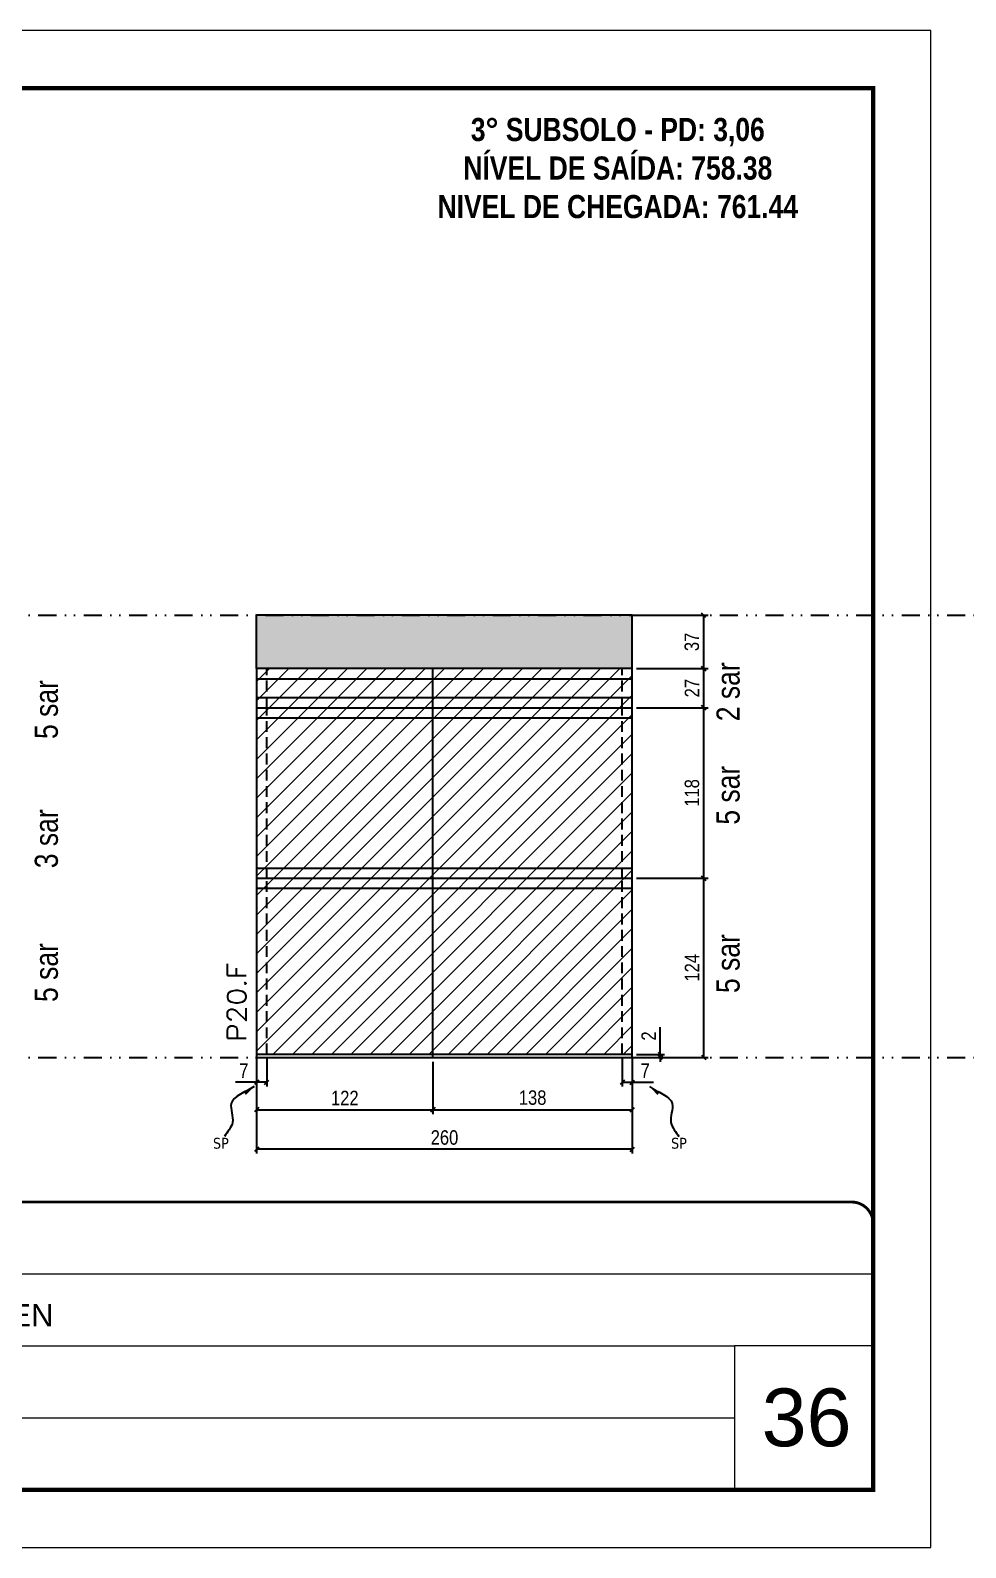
# Model space of a CAD drawing. Header units: millimetres. Extents: x 13777 to 27878, y -21631 to 6985.
# Drawn here: x 20030 to 20677, y -3254 to -2204 of the extents above; entities that cross this region are included whole.
import ezdxf

# ---------------------------------------------------------------- set-up
doc = ezdxf.new("R2010")
doc.units = ezdxf.units.MM
for name, pattern in [('CONTINUO', [0]), ('DASHED', [0.75, 0.5, -0.25]), ('DIVIDE2', [0.625, 0.25, -0.125, 0, -0.125, 0, -0.125]), ('HIDDEN', [0.375, 0.25, -0.125])]:
    doc.linetypes.add(name, pattern=pattern)
for name, color, linetype, lineweight in [('CARIMBO', 255, 'Continuous', 9), ('Folhas', 255, 'Continuous', 9), ('Hachura', 251, 'Continuous', 9), ('SARRAFO DE PRESSAO', 251, 'DASHED', 9), ('Texto Seção', 7, 'Continuous', 15)]:
    doc.layers.add(name, color=color, linetype=linetype, lineweight=lineweight)
for name, color, linetype in [('COTA', 241, 'Continuous'), ('NOMENCLATURA', 7, 'Continuous'), ('Nível', 160, 'Continuous'), ('Painéis', 200, 'Continuous'), ('SARR_2.2x7', 40, 'Continuous'), ('Sarrafo de Pressão', 42, 'HIDDEN'), ('texto', 7, 'Continuous')]:
    doc.layers.add(name, color=color, linetype=linetype)
doc.styles.add('ARIAL', font='arial.ttf')
doc.styles.add('ARIAL_NARROW', font='ARIALN.TTF', dxfattribs={"height": 0.2})
doc.styles.add('COTA TECNICA', font='techl___.ttf', dxfattribs={"height": 10})
doc.styles.add('COTA TECNICA-50', font='techl___.ttf', dxfattribs={"height": 10})
doc.styles.add('REGUA-120', font='ROMANS.shx', dxfattribs={"height": 15})
doc.styles.add('ROMANC', font='techb___.ttf', dxfattribs={"height": 2.5})
doc.styles.get("Standard").update_dxf_attribs({"font": 'arial.ttf'})
doc.styles.add('Tecnologia', font='')
doc.styles.get('Tecnologia').set_extended_font_data('Forgotten Futurist')
doc.dimstyles.new('COTA PAINEL-50', dxfattribs={"dimtxt": 10, "dimasz": 3, "dimexe": 3, "dimexo": 3, "dimgap": 3, "dimtad": 1, "dimdec": 1, "dimzin": 12, "dimdsep": 46, "dimtxsty": 'COTA TECNICA-50', "dimblk1": 'OBLIQUE', "dimblk2": 'OBLIQUE', "dimsah": 1, "dimcen": 0.9, "dimclrd": 4, "dimclre": 4, "dimclrt": 240, "dimadec": 1, "dimazin": 3, "dimtfac": 1, "dimtdec": 1, "dimtmove": 0, "dimatfit": 3, "dimfxl": 1, "dimtolj": 1, "dimtzin": 12, "dimarcsym": 0})
doc.dimstyles.new('PAINEL', dxfattribs={"dimtxt": 10, "dimasz": 3, "dimexe": 3, "dimexo": 3, "dimgap": 3, "dimtad": 1, "dimdec": 1, "dimzin": 12, "dimdsep": 46, "dimtxsty": 'COTA TECNICA', "dimblk1": 'OBLIQUE', "dimblk2": 'OBLIQUE', "dimsah": 1, "dimcen": 0.9, "dimclrd": 4, "dimclre": 4, "dimclrt": 240, "dimadec": 1, "dimazin": 3, "dimtfac": 1, "dimtdec": 1, "dimtmove": 0, "dimatfit": 3, "dimfxl": 1, "dimtolj": 1, "dimtzin": 12, "dimarcsym": 0})
doc.dimstyles.get("Standard").update_dxf_attribs({"dimtxt": 0.18, "dimasz": 0.18, "dimexe": 0.18, "dimexo": 0.0625, "dimgap": 0.09, "dimtad": 0, "dimtih": 1, "dimtoh": 1, "dimdec": 4, "dimzin": 0, "dimdsep": 46, "dimtxsty": 'Standard', "dimcen": 0.09, "dimadec": 0, "dimazin": 0, "dimtfac": 1, "dimtdec": 4, "dimtofl": 0, "dimtmove": 0, "dimatfit": 3, "dimfxl": 1, "dimtolj": 1, "dimtzin": 0, "dimarcsym": 0})

# ---------------------------------------------------------------- blocks, each defined once
blk = doc.blocks.new('9999999999')
at = {"color": 30, "linetype": 'CONTINUO'}
for p, q in [((98564.6, 34230.2), (98564.6, 34429.4)), ((98564.6, 34379.6), (99584, 34379.6)), ((98564.6, 34329.8), (99488, 34329.8)), ((99584, 34329.8), (99488, 34329.8)), ((99488, 34329.8), (99488, 34230.2)), ((98564.6, 34280), (99488, 34280))]:
    blk.add_line(p, q, dxfattribs=at)
at = {"color": 30, "linetype": 'CONTINUO', "const_width": 2}
blk.add_lwpolyline([(99584, 34230.2), (99584, 34414.4, 0.414214), (99569, 34429.4), (98229, 34429.4, 0.414214), (98214, 34414.4), (98214, 34245.2, 0.414214), (98229, 34230.2), (99584, 34230.2)], format="xyb", dxfattribs=at)
at = {"layer": 'Folhas'}
blk.add_lwpolyline([(98139, 34190.2), (99624, 34190.2), (99624, 35240.2), (98139, 35240.2)], close=True, dxfattribs=at)
at = {"layer": 'Folhas', "color": 30, "const_width": 3}
blk.add_lwpolyline([(98214, 34230.2), (99584, 34230.2), (99584, 35200.2), (98214, 35200.2)], close=True, dxfattribs=at)
at = {"color": 7, "linetype": 'Continuous', "ltscale": 5, "style": 'ARIAL'}
for s, height, p in [('SKR', 15.48, (98837.7, 34393.1)), ('LEAF LOEFGREN', 15.483, (98837.7, 34343.3)), ('3° SUBSOLO', 15.48, (98837.7, 34293.5)), ('NOVA SISTEMAS CONSTRUTIVOS', 11.059, (98263.2, 34267.2)), ('PILARES', 15.48, (98837.7, 34243.7))]:
    blk.add_text(s, height=height, dxfattribs=at).set_placement(p)
at = {"layer": 'Folhas', "color": 7, "style": 'Tecnologia', "width": 1.5}
for s, p in [('CLIENTE:', (98573.7, 34397.2)), ('OBRA:', (98573.7, 34347.3)), ('PAVIMENTO:', (98573.7, 34297.5)), ('PROJETO:', (98573.7, 34247.7))]:
    blk.add_text(s, height=14, dxfattribs=at).set_placement(p)
blk = doc.blocks.new('_Oblique')
at = {"color": 0, "linetype": 'ByBlock', "lineweight": -2}
blk.add_line((-0.5, -0.5), (0.5, 0.5), dxfattribs=at)
blk = doc.blocks.new('*D1772')
at = {"layer": 'COTA', "color": 4, "lineweight": -2, "transparency": 16777216}
for p, q in [((20186.8, -2915.6), (20186.8, -2981.2)), ((20446.8, -2915.6), (20446.8, -2981.2)), ((20446.8, -2978.2), (20186.8, -2978.2))]:
    blk.add_line(p, q, dxfattribs=at)
at = {"layer": 'Defpoints', "color": 0, "transparency": 16777216}
for p in [(20186.8, -2912.6), (20446.8, -2912.6), (20186.8, -2978.2)]:
    blk.add_point(p, dxfattribs=at)
at = {"layer": 'COTA', "color": 4, "lineweight": -2, "transparency": 16777216, "xscale": 3, "yscale": 3, "zscale": 3, "rotation": 180}
blk.add_blockref('_Oblique', (20186.8, -2978.2), dxfattribs=at)
at = {"layer": 'COTA', "color": 4, "lineweight": -2, "transparency": 16777216, "xscale": 3, "yscale": 3, "zscale": 3}
blk.add_blockref('_Oblique', (20446.8, -2978.2), dxfattribs=at)
at = {"layer": 'COTA', "color": 240, "transparency": 16777216, "insert": (20316.8, -2970.1), "char_height": 10, "attachment_point": 5, "style": 'COTA TECNICA'}
blk.add_mtext('\\A1;260', dxfattribs=at)
blk = doc.blocks.new('*D1773')
at = {"layer": 'COTA', "color": 4, "lineweight": -2, "transparency": 16777216}
for p, q in [((20439.8, -2915.6), (20439.8, -2934.8)), ((20446.8, -2917.6), (20446.8, -2934.8)), ((20439.8, -2931.8), (20446.8, -2931.8)), ((20446.8, -2931.8), (20461.5, -2931.8))]:
    blk.add_line(p, q, dxfattribs=at)
at = {"layer": 'Defpoints', "color": 0, "transparency": 16777216}
for p in [(20439.8, -2912.6), (20446.8, -2914.6), (20446.8, -2931.8)]:
    blk.add_point(p, dxfattribs=at)
at = {"layer": 'COTA', "color": 4, "lineweight": -2, "transparency": 16777216, "xscale": 3, "yscale": 3, "zscale": 3, "rotation": 180}
blk.add_blockref('_Oblique', (20439.8, -2931.8), dxfattribs=at)
at = {"layer": 'COTA', "color": 4, "lineweight": -2, "transparency": 16777216, "xscale": 3, "yscale": 3, "zscale": 3}
blk.add_blockref('_Oblique', (20446.8, -2931.8), dxfattribs=at)
at = {"layer": 'COTA', "color": 240, "transparency": 16777216, "insert": (20455.7, -2923.8), "char_height": 10, "attachment_point": 5, "style": 'COTA TECNICA-50'}
blk.add_mtext('\\A1;7', dxfattribs=at)
blk = doc.blocks.new('*D1774')
at = {"layer": 'COTA', "color": 4, "lineweight": -2, "transparency": 16777216}
for p, q in [((20186.8, -2917.6), (20186.8, -2934.8)), ((20193.8, -2915.6), (20193.8, -2934.8)), ((20186.8, -2931.8), (20172.1, -2931.8)), ((20193.8, -2931.8), (20186.8, -2931.8))]:
    blk.add_line(p, q, dxfattribs=at)
at = {"layer": 'Defpoints', "color": 0, "transparency": 16777216}
for p in [(20186.8, -2914.6), (20193.8, -2912.6), (20186.8, -2931.8)]:
    blk.add_point(p, dxfattribs=at)
at = {"layer": 'COTA', "color": 4, "lineweight": -2, "transparency": 16777216, "xscale": 3, "yscale": 3, "zscale": 3, "rotation": 180}
blk.add_blockref('_Oblique', (20186.8, -2931.8), dxfattribs=at)
at = {"layer": 'COTA', "color": 4, "lineweight": -2, "transparency": 16777216, "xscale": 3, "yscale": 3, "zscale": 3}
blk.add_blockref('_Oblique', (20193.8, -2931.8), dxfattribs=at)
at = {"layer": 'COTA', "color": 240, "transparency": 16777216, "insert": (20177.9, -2923.8), "char_height": 10, "attachment_point": 5, "style": 'COTA TECNICA-50'}
blk.add_mtext('\\A1;7', dxfattribs=at)
blk = doc.blocks.new('*D1775')
at = {"layer": 'COTA', "color": 4, "lineweight": -2, "transparency": 16777216}
for p, q in [((20466.1, -2912.6), (20466.1, -2893.8)), ((20449.8, -2912.6), (20469.1, -2912.6)), ((20449.8, -2914.6), (20469.1, -2914.6)), ((20466.1, -2914.6), (20466.1, -2912.6)), ((20466.1, -2914.6), (20466.1, -2917.6))]:
    blk.add_line(p, q, dxfattribs=at)
at = {"layer": 'Defpoints', "color": 0, "transparency": 16777216}
for p in [(20446.8, -2912.6), (20446.8, -2914.6), (20466.1, -2914.6)]:
    blk.add_point(p, dxfattribs=at)
at = {"layer": 'COTA', "color": 4, "lineweight": -2, "transparency": 16777216, "xscale": 3, "yscale": 3, "zscale": 3}
for p, rotation in [((20466.1, -2912.6), 270), ((20466.1, -2914.6), 90)]:
    blk.add_blockref('_Oblique', p, dxfattribs=dict(at, rotation=rotation))
at = {"layer": 'COTA', "color": 240, "transparency": 16777216, "insert": (20458.1, -2899.8), "char_height": 10, "attachment_point": 5, "rotation": 90, "style": 'COTA TECNICA-50'}
blk.add_mtext('\\A1;2', dxfattribs=at)
blk = doc.blocks.new('*D1815')
at = {"layer": 'COTA', "color": 4, "lineweight": -2, "transparency": 16777216}
for p, q in [((20449.8, -2608.6), (20499.2, -2608.6)), ((20496.2, -2645.6), (20496.2, -2608.6)), ((20449.8, -2645.6), (20499.2, -2645.6))]:
    blk.add_line(p, q, dxfattribs=at)
at = {"layer": 'Defpoints', "color": 0, "transparency": 16777216}
for p in [(20446.8, -2608.6), (20496.2, -2608.6), (20446.8, -2645.6)]:
    blk.add_point(p, dxfattribs=at)
at = {"layer": 'COTA', "color": 4, "lineweight": -2, "transparency": 16777216, "xscale": 3, "yscale": 3, "zscale": 3}
for p, rotation in [((20496.2, -2608.6), 90), ((20496.2, -2645.6), 270)]:
    blk.add_blockref('_Oblique', p, dxfattribs=dict(at, rotation=rotation))
at = {"layer": 'COTA', "color": 240, "transparency": 16777216, "insert": (20488, -2627.1), "char_height": 10, "attachment_point": 5, "rotation": 90, "style": 'COTA TECNICA-50'}
blk.add_mtext('\\A1;37', dxfattribs=at)
blk = doc.blocks.new('*D1776')
at = {"layer": 'COTA', "color": 4, "lineweight": -2, "transparency": 16777216}
for p, q in [((20449.8, -2672.6), (20499.2, -2672.6)), ((20496.2, -2790.6), (20496.2, -2672.6)), ((20449.8, -2790.6), (20499.2, -2790.6))]:
    blk.add_line(p, q, dxfattribs=at)
at = {"layer": 'Defpoints', "color": 0, "transparency": 16777216}
for p in [(20446.8, -2672.6), (20496.2, -2672.6), (20446.8, -2790.6)]:
    blk.add_point(p, dxfattribs=at)
at = {"layer": 'COTA', "color": 4, "lineweight": -2, "transparency": 16777216, "xscale": 3, "yscale": 3, "zscale": 3}
for p, rotation in [((20496.2, -2672.6), 90), ((20496.2, -2790.6), 270)]:
    blk.add_blockref('_Oblique', p, dxfattribs=dict(at, rotation=rotation))
at = {"layer": 'COTA', "color": 240, "transparency": 16777216, "insert": (20488.1, -2731.6), "char_height": 10, "attachment_point": 5, "rotation": 90, "style": 'COTA TECNICA-50'}
blk.add_mtext('\\A1;118', dxfattribs=at)
blk = doc.blocks.new('*D1777')
at = {"layer": 'COTA', "color": 4, "lineweight": -2, "transparency": 16777216}
for p, q in [((20449.8, -2645.6), (20499.2, -2645.6)), ((20496.2, -2672.6), (20496.2, -2645.6)), ((20449.8, -2672.6), (20499.2, -2672.6))]:
    blk.add_line(p, q, dxfattribs=at)
at = {"layer": 'Defpoints', "color": 0, "transparency": 16777216}
for p in [(20446.8, -2645.6), (20496.2, -2645.6), (20446.8, -2672.6)]:
    blk.add_point(p, dxfattribs=at)
at = {"layer": 'COTA', "color": 4, "lineweight": -2, "transparency": 16777216, "xscale": 3, "yscale": 3, "zscale": 3}
for p, rotation in [((20496.2, -2645.6), 90), ((20496.2, -2672.6), 270)]:
    blk.add_blockref('_Oblique', p, dxfattribs=dict(at, rotation=rotation))
at = {"layer": 'COTA', "color": 240, "transparency": 16777216, "insert": (20488.1, -2659.1), "char_height": 10, "attachment_point": 5, "rotation": 90, "style": 'COTA TECNICA-50'}
blk.add_mtext('\\A1;27', dxfattribs=at)
blk = doc.blocks.new('*D1816')
at = {"layer": 'COTA', "color": 4, "linetype": 'ByBlock', "lineweight": -2, "transparency": 16777216}
for p, q in [((20449.8, -2790.6), (20499.2, -2790.6)), ((20496.2, -2914.6), (20496.2, -2790.6)), ((20449.8, -2914.6), (20499.2, -2914.6))]:
    blk.add_line(p, q, dxfattribs=at)
at = {"layer": 'Defpoints', "color": 0, "linetype": 'ByBlock', "transparency": 16777216}
for p in [(20446.8, -2790.6), (20496.2, -2790.6), (20446.8, -2914.6)]:
    blk.add_point(p, dxfattribs=at)
at = {"layer": 'COTA', "color": 4, "linetype": 'ByBlock', "lineweight": -2, "transparency": 16777216, "xscale": 3, "yscale": 3, "zscale": 3}
for p, rotation in [((20496.2, -2790.6), 90), ((20496.2, -2914.6), 270)]:
    blk.add_blockref('_Oblique', p, dxfattribs=dict(at, rotation=rotation))
at = {"layer": 'COTA', "color": 240, "linetype": 'ByBlock', "transparency": 16777216, "insert": (20488.1, -2852.6), "char_height": 10, "attachment_point": 5, "rotation": 90, "style": 'COTA TECNICA'}
blk.add_mtext('\\A1;124', dxfattribs=at)
blk = doc.blocks.new('*D1817')
at = {"layer": 'COTA', "color": 4, "linetype": 'ByBlock', "lineweight": -2, "transparency": 16777216}
for p, q in [((20449.8, -2790.6), (20499.2, -2790.6)), ((20496.2, -2914.6), (20496.2, -2790.6)), ((20449.8, -2914.6), (20499.2, -2914.6))]:
    blk.add_line(p, q, dxfattribs=at)
at = {"layer": 'Defpoints', "color": 0, "linetype": 'ByBlock', "transparency": 16777216}
for p in [(20446.8, -2790.6), (20496.2, -2790.6), (20446.8, -2914.6)]:
    blk.add_point(p, dxfattribs=at)
at = {"layer": 'COTA', "color": 4, "linetype": 'ByBlock', "lineweight": -2, "transparency": 16777216, "xscale": 3, "yscale": 3, "zscale": 3}
for p, rotation in [((20496.2, -2790.6), 90), ((20496.2, -2914.6), 270)]:
    blk.add_blockref('_Oblique', p, dxfattribs=dict(at, rotation=rotation))
at = {"layer": 'COTA', "color": 240, "linetype": 'ByBlock', "transparency": 16777216, "insert": (20488.1, -2852.6), "char_height": 10, "attachment_point": 5, "rotation": 90, "style": 'COTA TECNICA'}
blk.add_mtext('\\A1;124', dxfattribs=at)
blk = doc.blocks.new('*D1818')
at = {"layer": 'COTA', "color": 4, "lineweight": -2, "transparency": 16777216}
for p, q in [((20308.8, -2917.6), (20308.8, -2953.8)), ((20446.8, -2917.6), (20446.8, -2953.8)), ((20308.8, -2950.8), (20446.8, -2950.8))]:
    blk.add_line(p, q, dxfattribs=at)
at = {"layer": 'Defpoints', "color": 0, "transparency": 16777216}
for p in [(20308.8, -2914.6), (20446.8, -2914.6), (20446.8, -2950.8)]:
    blk.add_point(p, dxfattribs=at)
at = {"layer": 'COTA', "color": 4, "lineweight": -2, "transparency": 16777216, "xscale": 3, "yscale": 3, "zscale": 3, "rotation": 180}
blk.add_blockref('_Oblique', (20308.8, -2950.8), dxfattribs=at)
at = {"layer": 'COTA', "color": 4, "lineweight": -2, "transparency": 16777216, "xscale": 3, "yscale": 3, "zscale": 3}
blk.add_blockref('_Oblique', (20446.8, -2950.8), dxfattribs=at)
at = {"layer": 'COTA', "color": 240, "transparency": 16777216, "insert": (20377.8, -2942.5), "char_height": 10, "attachment_point": 5, "style": 'COTA TECNICA'}
blk.add_mtext('\\A1;138', dxfattribs=at)
blk = doc.blocks.new('*D1819')
at = {"layer": 'COTA', "color": 4, "lineweight": -2, "transparency": 16777216}
for p, q in [((20186.8, -2917.6), (20186.8, -2953.8)), ((20308.8, -2917.6), (20308.8, -2953.8)), ((20186.8, -2950.8), (20308.8, -2950.8))]:
    blk.add_line(p, q, dxfattribs=at)
at = {"layer": 'Defpoints', "color": 0, "transparency": 16777216}
for p in [(20186.8, -2914.6), (20308.8, -2914.6), (20308.8, -2950.8)]:
    blk.add_point(p, dxfattribs=at)
at = {"layer": 'COTA', "color": 4, "lineweight": -2, "transparency": 16777216, "xscale": 3, "yscale": 3, "zscale": 3, "rotation": 180}
blk.add_blockref('_Oblique', (20186.8, -2950.8), dxfattribs=at)
at = {"layer": 'COTA', "color": 4, "lineweight": -2, "transparency": 16777216, "xscale": 3, "yscale": 3, "zscale": 3}
blk.add_blockref('_Oblique', (20308.8, -2950.8), dxfattribs=at)
at = {"layer": 'COTA', "color": 240, "transparency": 16777216, "insert": (20247.8, -2942.7), "char_height": 10, "attachment_point": 5, "style": 'COTA TECNICA'}
blk.add_mtext('\\A1;122', dxfattribs=at)

msp = doc.modelspace()

# ---------------------------------------------------------------- hatches: boundary and pattern name
at = {"layer": 'COTA', "linetype": 'ByBlock'}
h = msp.add_hatch(dxfattribs=at)
h.set_pattern_fill('AR-CONC', color=256, scale=0.03)
h.set_pattern_definition([(50, (14744.7203, -13612.033), (5.46554, -0.4781726), [0.5715, -6.2865]), (355, (14744.7203, -13612.033), (-1.0573026, 5.7317054), [0.4572, -5.0292175]), (100.451445, (14745.176, -13612.073), (4.4082374, 5.2535326), [0.4857003, -5.3427073]), (46.1842, (14744.72, -13610.509), (8.1323712, -1.26127), [0.85725, -9.42975]), (96.63556, (14745.398, -13610.614), (7.122124, 7.4227837), [0.7285507, -8.014068]), (351.18415, (14744.72, -13610.509), (7.122124, 7.422784), [0.685799, -7.543792]), (21, (14745.4823, -13610.89), (4.5484317, -3.067956), [0.5715, -6.2865]), (326, (14745.4823, -13610.89), (1.8540609, 5.525639), [0.4572, -5.0292]), (71.451445, (14745.8613, -13611.1457), (6.4024926, 2.457683), [0.4857003, -5.3426981]), (37.5, (14744.7203, -13612.033), (0.0926581, 2.53665117), [0, -4.96824, 0, -5.1054, 0, -5.04825]), (7.5, (14744.7203, -13612.033), (2.0045899, 3.00541724), [0, -2.91084, 0, -4.85394, 0, -1.92405]), (327.5, (14743.021, -13612.033), (4.06771786, -0.17186232), [0, -1.905, 0, -5.9436, 0, -7.8867]), (317.5, (14742.259, -13612.033), (4.4438754, 0.7627947), [0, -2.4765, 0, -3.94716, 0, -5.6007])])
h.paths.add_polyline_path([(20446.8, -2608.59), (20186.8, -2608.59), (20186.8, -2645.59), (20446.8, -2645.59)])
at = {"layer": 'Hachura', "linetype": 'ByBlock'}
h = msp.add_hatch(dxfattribs=at)
h.set_pattern_fill('ANSI31', color=256, scale=3)
h.set_pattern_definition([(45, (1585, 0), (-6.735192, 6.735192), [])])
h.paths.add_polyline_path([(19351.91, -2912.59), (19370.91, -2912.59), (19370.91, -2672.61), (19351.91, -2672.61)])
h.paths.add_polyline_path([(19569.47, -2672.61), (19545.47, -2672.61), (19545.47, -2912.59), (19569.47, -2912.59)])
h.paths.add_polyline_path([(19974.98, -2730.59), (19974.98, -2672.59), (19940.98, -2672.59), (19940.98, -2608.59), (19744.98, -2608.59), (19744.98, -2730.59)])
h.paths.add_polyline_path([(19744.98, -2730.59), (19744.98, -2790.59), (19974.98, -2790.59), (19974.98, -2730.59)])
h.paths.add_polyline_path([(19744.98, -2790.59), (19744.98, -2912.59), (19974.98, -2912.59), (19974.98, -2790.59)])
h.paths.add_polyline_path([(20186.8, -2912.59), (20308.8, -2912.59), (20308.8, -2790.59), (20186.8, -2790.59)])
h.paths.add_polyline_path([(20308.8, -2912.59), (20446.8, -2912.59), (20446.8, -2790.59), (20308.8, -2790.59)])
h.paths.add_polyline_path([(20446.8, -2790.59), (20446.8, -2672.59), (20308.8, -2672.59), (20308.8, -2790.59)])
h.paths.add_polyline_path([(20308.8, -2672.59), (20186.8, -2672.59), (20186.8, -2790.59), (20308.8, -2790.59)])
h.paths.add_polyline_path([(20186.8, -2645.59), (20186.8, -2672.59), (20308.8, -2672.59), (20308.8, -2645.59)])
h.paths.add_polyline_path([(20308.8, -2645.59), (20308.8, -2672.59), (20446.8, -2672.59), (20446.8, -2645.59)])

# ---------------------------------------------------------------- linework, layer by layer
at = {"layer": 'COTA', "linetype": 'ByBlock'}
for p, q in [((20446.8, -2608.59), (20186.8, -2608.59)), ((20186.8, -2645.59), (20186.8, -2608.59)), ((20446.8, -2645.59), (20446.8, -2608.59))]:
    msp.add_line(p, q, dxfattribs=at)
at = {"layer": 'Nível', "color": 4, "linetype": 'DIVIDE2', "ltscale": 50}
for p, q in [((13777.11, -2608.59), (21531.15, -2608.59)), ((13777.11, -2914.59), (21531.15, -2914.59))]:
    msp.add_line(p, q, dxfattribs=at)
at = {"layer": 'Painéis'}
for p, q in [((20446.8, -2645.59), (20186.8, -2645.59)), ((20186.8, -2645.59), (20186.8, -2912.59)), ((20308.8, -2914.59), (20308.8, -2645.59)), ((20446.8, -2912.59), (20446.8, -2645.59)), ((20186.8, -2672.59), (20446.8, -2672.59)), ((20186.8, -2790.59), (20446.8, -2790.59))]:
    msp.add_line(p, q, dxfattribs=at)
msp.add_lwpolyline([(20446.8, -2912.59), (20186.8, -2912.59), (20186.8, -2914.59), (20446.8, -2914.59)], close=True, dxfattribs=at)
at = {"layer": 'SARR_2.2x7'}
for p, q in [((20186.8, -2652.59), (20446.8, -2652.59)), ((20186.8, -2665.59), (20446.8, -2665.59)), ((20186.8, -2679.59), (20446.8, -2679.59)), ((20186.8, -2783.59), (20446.8, -2783.59)), ((20186.8, -2797.59), (20446.8, -2797.59))]:
    msp.add_line(p, q, dxfattribs=at)
at = {"layer": 'Sarrafo de Pressão', "ltscale": 30}
for p, q in [((20193.8, -2672.59), (20193.8, -2645.59)), ((20439.8, -2672.59), (20439.8, -2645.59)), ((20193.8, -2790.59), (20193.8, -2672.59)), ((20439.8, -2790.59), (20439.8, -2672.59)), ((20193.8, -2912.59), (20193.8, -2790.59)), ((20439.8, -2912.59), (20439.8, -2790.59))]:
    msp.add_line(p, q, dxfattribs=at)

# ---------------------------------------------------------------- block references
at = {"layer": 'SARRAFO DE PRESSAO', "color": 6, "linetype": 'ByBlock'}
msp.add_blockref('9999999999', (-78970.51, -37444.08), dxfattribs=at)

# ---------------------------------------------------------------- texts
at = {"layer": 'CARIMBO', "style": 'ARIAL'}
msp.add_text('36', height=40, dxfattribs=at).set_placement((20536.33, -3183.73))
at = {"layer": 'NOMENCLATURA', "style": 'ARIAL_NARROW'}
for s, p in [('2 sar', (20521.05, -2681.98)), ('5 sar', (20049.22, -2694.27)), ('5 sar', (20521.05, -2753.55)), ('3 sar', (20049.22, -2783.71)), ('5 sar', (20521.05, -2870.07)), ('5 sar', (20049.22, -2876.27))]:
    msp.add_text(s, height=16, rotation=90, dxfattribs=at).set_placement(p)
at = {"layer": 'NOMENCLATURA', "color": 2, "insert": (20436.75, -2237.81), "char_height": 16, "attachment_point": 2, "style": 'ROMANC'}
msp.add_mtext_dynamic_manual_height_columns('\\P3° SUBSOLO - PD: 3,06\\PNÍVEL DE SAÍDA: 758.38\\PNIVEL DE CHEGADA: 761.44', width=300.2766, gutter_width=1, heights=[0], dxfattribs=at)
at = {"layer": 'texto', "color": 0, "char_height": 7.5, "attachment_point": 5}
for insert in [(20162.03, -2974.08), (20479.05, -2974.08)]:
    msp.add_mtext('{\\fTahoma|b0|i0|c0|p34;\\C4;SP}', dxfattribs=dict(at, insert=insert))
at = {"layer": 'Texto Seção', "style": 'REGUA-120', "width": 1.1}
msp.add_text('P20.F', height=13, rotation=90, dxfattribs=at).set_placement((20179.55, -2903.83))

# ---------------------------------------------------------------- dimensions: what is measured, and where the dimension line sits
at = {"layer": 'COTA'}
for base, p1, p2, angle, picture, middle in [((20496.17, -2608.59), (20446.8, -2645.59), (20446.8, -2608.59), 90, '*D1815', (20487.95, -2627.09)), ((20496.17, -2645.59), (20446.8, -2672.59), (20446.8, -2645.59), 90, '*D1777', (20488.1, -2659.09)), ((20496.17, -2672.59), (20446.8, -2790.59), (20446.8, -2672.59), 90, '*D1776', (20488.08, -2731.59)), ((20186.8, -2931.83), (20193.8, -2912.59), (20186.8, -2914.59), 180, '*D1774', (20177.94, -2923.76))]:
    dim = msp.add_linear_dim(base=base, p1=p1, p2=p2, angle=angle, dimstyle='COTA PAINEL-50', dxfattribs=at)
    dim.commit()
    dim.dimension.update_dxf_attribs({"geometry": picture, "text_midpoint": middle})
at = {"layer": 'COTA', "linetype": 'ByBlock'}
for picture in ['*D1816', '*D1817']:
    dim = msp.add_aligned_dim(p1=(20446.8, -2914.59), p2=(20446.8, -2790.59), distance=-49.37, dimstyle='PAINEL', dxfattribs=at)
    dim.commit()
    dim.dimension.update_dxf_attribs({"geometry": picture, "text_midpoint": (20488.1, -2852.59)})
at = {"layer": 'COTA'}
dim = msp.add_linear_dim(base=(20466.06, -2914.59), p1=(20446.8, -2912.59), p2=(20446.8, -2914.59), angle=90, dimstyle='COTA PAINEL-50', dxfattribs=at)
dim.commit()
dim.dimension.update_dxf_attribs({"geometry": '*D1775', "text_midpoint": (20466.06, -2899.84), "dimtype": 160})
dim = msp.add_linear_dim(base=(20186.8, -2978.21), p1=(20446.8, -2912.59), p2=(20186.8, -2912.59), angle=180, dimstyle='PAINEL', override={"dimarcsym": 2}, dxfattribs=at)
dim.commit()
dim.dimension.update_dxf_attribs({"geometry": '*D1772', "text_midpoint": (20316.8, -2970.11)})
for base, p1, p2, dimstyle, picture, middle in [((20308.8, -2950.77), (20186.8, -2914.59), (20308.8, -2914.59), 'PAINEL', '*D1819', (20247.8, -2942.71)), ((20446.8, -2931.83), (20439.8, -2912.59), (20446.8, -2914.59), 'COTA PAINEL-50', '*D1773', (20455.67, -2923.76))]:
    dim = msp.add_linear_dim(base=base, p1=p1, p2=p2, dimstyle=dimstyle, dxfattribs=at)
    dim.commit()
    dim.dimension.update_dxf_attribs({"geometry": picture, "text_midpoint": middle})
dim = msp.add_linear_dim(base=(20446.8, -2950.77), p1=(20308.8, -2914.59), p2=(20446.8, -2914.59), dimstyle='PAINEL', override={"dimtmove": 1}, dxfattribs=at)
dim.commit()
dim.dimension.update_dxf_attribs({"geometry": '*D1818', "text_midpoint": (20377.8, -2942.53)})

# ---------------------------------------------------------------- leaders
at = {"layer": 'COTA', "path_type": 1}
for points in [[(20184.97, -2934.77), (20169.19, -2946.61), (20170.11, -2959.61), (20164.56, -2969.39)], [(20458.63, -2934.77), (20474.42, -2946.61), (20473.49, -2959.61), (20479.04, -2969.39)]]:
    msp.add_leader(points, dimstyle='Standard', override={"dimasz": 8}, dxfattribs=at)

doc.saveas('drawing.dxf')
